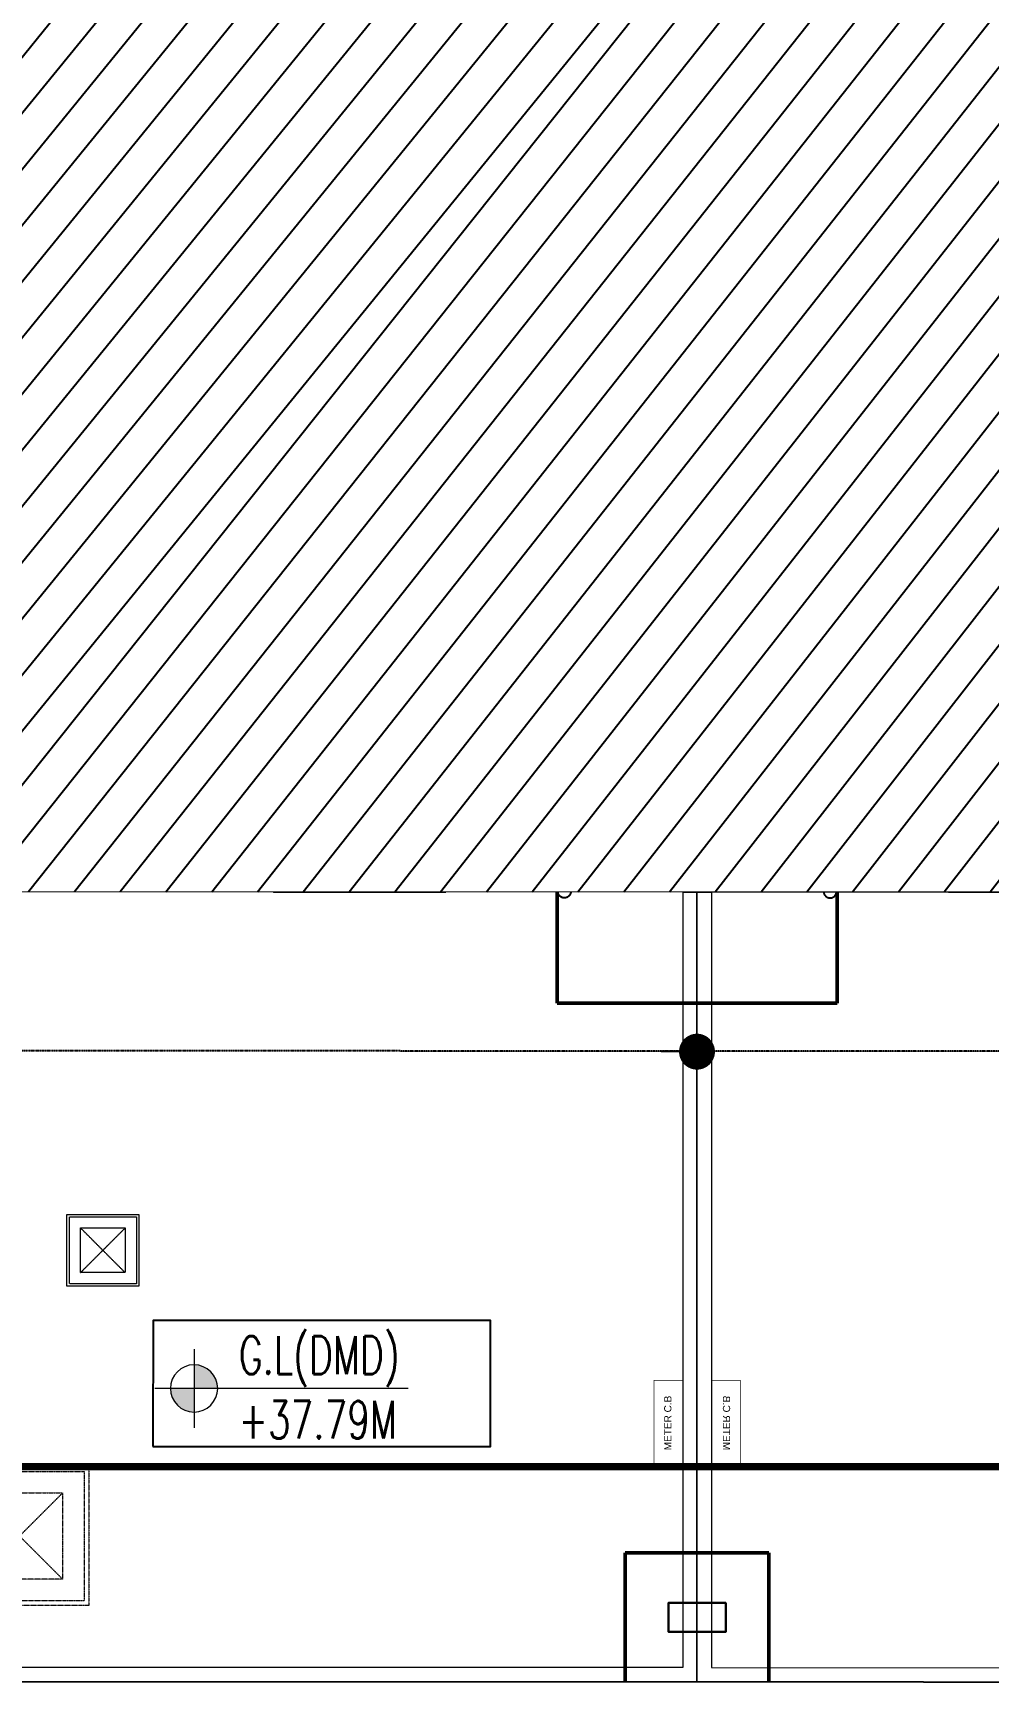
# Model space of a CAD drawing. Header units: centimetres. Extents: x -6122352 to 4157695, y -1694241 to 1947892.
# Drawn here: x 181879 to 188528, y -198788 to -187304 of the extents above; entities that cross this region are included whole.
import ezdxf
from ezdxf.enums import TextEntityAlignment as Align
from ezdxf.xclip import XClip

# ---------------------------------------------------------------- set-up
doc = ezdxf.new("R2010")
doc.units = ezdxf.units.CM
doc.header["$MEASUREMENT"] = 0
doc.header["$XCLIPFRAME"] = 2
for name, pattern in [('23585-XR-AR-END-SETTING OUT PLAN$0$HIDDEN', [0.375, 0.25, -0.125]), ('DASHED2', [0.375, 0.25, -0.125]), ('XR-AR-END-SETTING OUT PLAN$0$23261-XR-AR-SI-GF$0$HIDDEN', [0.375, 0.25, -0.125]), ('XR-AR-MID-SETTING OUT FOR MASTER$0$23585-XR-AR-MID-GROUND FLOOR$0$23261-XR-AR-SI-GF$0$HIDDEN', [0.375, 0.25, -0.125]), ('XR-AR-MID-SETTING OUT FOR MASTER$0$23585-XR-AR-MID-GROUND FLOOR$0$945-4P-1-101-GROUND FLOOR PLAN$0$XR-MIDDLE-GROUND FLOOR PLAN$0$HIDDEN2', [0.1875, 0.125, -0.0625])]:
    doc.linetypes.add(name, pattern=pattern)
doc.layers.add('08-Compound Wall-4', color=7, linetype='Continuous', lineweight=25, true_color=0xff4405)
for name, color, linetype in [('23585-XR-AR-BOUNDARY WALLS AND SETBACKS$0$setback', 7, 'XR-AR-END-SETTING OUT PLAN$0$23261-XR-AR-SI-GF$0$HIDDEN'), ('@MI-MEP', 7, 'Continuous'), ('@MI-REF LAYER', 7, 'Continuous'), ('B_TH_6', 7, 'Continuous'), ('XR-AR-MID-SETTING OUT FOR MASTER$0$23585-XR-AR-MID-GROUND FLOOR$0$A-Flor-Strs', 1, 'Continuous'), ('XR-AR-MID-SETTING OUT FOR MASTER$0$23585-XR-AR-MID-GROUND FLOOR$0$GS-HATCH-FLOOR TILE', 251, 'Continuous'), ('XREF1$0$S-LEVELS', 2, 'Continuous'), ('XREF1$0$TYPICAL NEW PROFILE', 3, 'Continuous')]:
    doc.layers.add(name, color=color, linetype=linetype)
for name, color, linetype, lineweight in [('23585-XR-AR-DAMAC PLOT LIMITS$0$1-Mid units', 41, 'Continuous', 5), ('23585-XR-AR-END-SETTING OUT PLAN$0$A-FLOR-UNDR', 8, '23585-XR-AR-END-SETTING OUT PLAN$0$HIDDEN', 5), ('23585-XR-AR-MID-ANNO-GF$0$945-4P-1-101-GROUND FLOOR PLAN$0$XR-MIDDLE-GROUND FLOOR PLAN$0$XR-MIDDLE-GROUND FLOOR PLAN$0$-DR-RW', 6, 'Continuous', 5), ('23585-XR-AR-MID-ANNO-GF$0$945-4P-1-101-GROUND FLOOR PLAN$0$XR-MIDDLE-GROUND FLOOR PLAN$0$XR-MIDDLE-GROUND FLOOR PLAN$0$S-ANNO-TXT', 3, 'Continuous', 25), ('@ Foundations', 4, 'DASHED2', 50), ('A-ANNO-TEXT', 3, 'Continuous', 25), ('XR-AR-MID-SETTING OUT FOR MASTER$0$23585-XR-AR-MID-GROUND FLOOR$0$$A-GLAZ-WNDO', 232, 'Continuous', 9), ('XR-AR-MID-SETTING OUT FOR MASTER$0$23585-XR-AR-MID-GROUND FLOOR$0$A-DOOR', 31, 'Continuous', 5), ('XR-AR-MID-SETTING OUT FOR MASTER$0$23585-XR-AR-MID-GROUND FLOOR$0$A-DOOR-FULL', 1, 'Continuous', 9), ('XR-AR-MID-SETTING OUT FOR MASTER$0$23585-XR-AR-MID-GROUND FLOOR$0$A-FLOR-OVHD', 9, 'XR-AR-MID-SETTING OUT FOR MASTER$0$23585-XR-AR-MID-GROUND FLOOR$0$23261-XR-AR-SI-GF$0$HIDDEN', 15), ('XR-AR-MID-SETTING OUT FOR MASTER$0$23585-XR-AR-MID-GROUND FLOOR$0$A-FLOR-PATT', 8, 'Continuous', 5), ('XR-AR-MID-SETTING OUT FOR MASTER$0$23585-XR-AR-MID-GROUND FLOOR$0$A-GLAZ-SILL', 8, 'Continuous', 5), ('XR-AR-MID-SETTING OUT FOR MASTER$0$23585-XR-AR-MID-GROUND FLOOR$0$A-GLAZ-WNDO', 232, 'Continuous', 9), ('XR-AR-MID-SETTING OUT FOR MASTER$0$23585-XR-AR-MID-GROUND FLOOR$0$A-WALL', 7, 'Continuous', 30), ('XR-AR-MID-SETTING OUT FOR MASTER$0$23585-XR-AR-MID-GROUND FLOOR$0$A-WALL-FNSH', 9, 'Continuous', 5), ('XR-AR-MID-SETTING OUT FOR MASTER$0$23585-XR-AR-MID-GROUND FLOOR$0$S-COLS', 51, 'Continuous', 40), ('XREF1$0$36-TAGLVL', 23, 'Continuous', 9)]:
    doc.layers.add(name, color=color, linetype=linetype, lineweight=lineweight)
doc.styles.add('23585-XR-AR-MID-ANNO-GF$0$SDC-TEXT', font='arial.ttf')
doc.styles.add('XREF1$0$DLT_TEXT', font='romans.shx', dxfattribs={"width": 0.7})

# ---------------------------------------------------------------- blocks, each defined once
blk = doc.blocks.new('23585-XR-AR-BOUNDARY WALLS AND SETBACKS')
at = {"layer": '23585-XR-AR-BOUNDARY WALLS AND SETBACKS$0$setback', "ltscale": 40, "const_width": 0.05}
blk.add_lwpolyline([(496671.3588816111, 2768910.086935761), (496656.9816435174, 2768923.260532122), (496652.8267570555, 2768918.72615671), (496648.7733982169, 2768914.302401632), (496644.7199982171, 2768909.878601632), (496640.6668023882, 2768905.455006183), (496636.6133982163, 2768901.031201632), (496632.5599982173, 2768896.607401631), (496628.5063484076, 2768892.183547273), (496624.3500695526, 2768887.647603805), (496638.7270828215, 2768874.473577055), (496642.8835524818, 2768879.009850921), (496646.9369508895, 2768883.433649182), (496650.9905757942, 2768887.857476362), (496655.0439508896, 2768892.281249183), (496659.0973737101, 2768896.704874088), (496663.1507508897, 2768901.128649183), (496667.20415089, 2768905.552449183), (496671.3588816111, 2768910.086935761)], dxfattribs=at)
blk = doc.blocks.new('A$C9d9485f6')
at = {"layer": 'A-ANNO-TEXT', "rotation": 312.4881850805905}
blk.add_blockref('23585-XR-AR-BOUNDARY WALLS AND SETBACKS', (-2377088.534775567, -1504219.252137818), dxfattribs=at)
blk = doc.blocks.new('23585-XR-AR-DAMAC PLOT LIMITS')
at = {"layer": '23585-XR-AR-DAMAC PLOT LIMITS$0$1-Mid units', "color": 251, "true_color": 0x636466}
for points in [[(496646.5614999998, 2768916.3291), (496650.6149000004, 2768920.752900001), (496668.3101000004, 2768904.539100001), (496664.2566999998, 2768900.1153)], [(496642.5081000002, 2768911.905300001), (496646.5614999998, 2768916.3291), (496664.2566999998, 2768900.1153), (496660.2033000002, 2768895.691500001)]]:
    blk.add_lwpolyline(points, close=True, dxfattribs=at)
blk = doc.blocks.new('A$Cf093b529')
at = {"layer": 'A-ANNO-TEXT'}
blk.add_blockref('23585-XR-AR-DAMAC PLOT LIMITS', (-495391.9901121984, -2768603.441896566), dxfattribs=at)
blk = doc.blocks.new('A$Cdfac6afe')
at = {"color": 1, "true_color": 0xeb0000, "const_width": 0.008}
blk.add_lwpolyline([(54.30210460536182, -0.0001132907345890999), (54.30212188418955, -23.99998516379856), (45.15206074342132, -24.00014000432566), (39.15205590939149, -24.00017810286954), (33.15205107722431, -24.00021620094776), (27.15219370182604, -24.00011918554083), (21.1521888691932, -24.00015728361905), (15.15204892121255, -24.00004792306572), (9.152044089045376, -24.00008602114394), (-0.0005602119490504265, -24.00012975861318), (0, 0), (9.152174268849194, -7.903296500444412e-05), (15.15231421589851, -0.0001883944496512413), (21.15231904899701, -0.0001502949744462967), (27.15232388256118, -0.000112197594717145), (33.15204614261165, -6.175367161631584e-05), (39.15205097524449, -2.365559339523315e-05), (45.15205580927432, 1.444295048713684e-05)], close=True, dxfattribs=at)
blk = doc.blocks.new('XR-AR-MID-SETTING OUT FOR MASTER$0$23585-XR-AR-MID-GROUND FLOOR$0$945-4P-1-101-GROUND FLOOR PLAN$0$XR-MIDDLE-CAR PARK HATCH')
at = {"layer": 'XR-AR-MID-SETTING OUT FOR MASTER$0$23585-XR-AR-MID-GROUND FLOOR$0$A-FLOR-PATT'}
blk.add_lwpolyline([(9250.002853021142, 100.0129149327577), (9249.99679574091, 5500.000000009181), (15050.00005108526, 5502.664669244065), (15050.00005108526, 100.450321876061)], close=True, dxfattribs=at)
blk = doc.blocks.new('*U130')
for points in [[(91, -5.684341886080801e-14), (41, -5.684341886080801e-14), (41, 1021), (91, 1021)], [(0, 0), (38, -5.684341886080801e-14), (38, -50), (50, -50), (50, -122.2246979483663), (0, -122.2246979483663)], [(1100, 2.842170943040401e-14), (1062, -2.842170943040401e-14), (1062, -49.99999999999997), (1050, -49.99999999999997), (1050, -122.2246979483662), (1100, -122.2246979483662)]]:
    blk.add_lwpolyline(points, close=True)
at = {"color": 8, "linetype": 'XR-AR-MID-SETTING OUT FOR MASTER$0$23585-XR-AR-MID-GROUND FLOOR$0$945-4P-1-101-GROUND FLOOR PLAN$0$XR-MIDDLE-GROUND FLOOR PLAN$0$HIDDEN2'}
blk.add_arc((41, -5.684341886080801e-14), 1021, 1.594950045944486e-15, 90, dxfattribs=at)
at = {"layer": 'XR-AR-MID-SETTING OUT FOR MASTER$0$23585-XR-AR-MID-GROUND FLOOR$0$A-GLAZ-SILL', "linetype": 'XR-AR-MID-SETTING OUT FOR MASTER$0$23585-XR-AR-MID-GROUND FLOOR$0$945-4P-1-101-GROUND FLOOR PLAN$0$XR-MIDDLE-GROUND FLOOR PLAN$0$HIDDEN2', "ltscale": 3}
blk.add_lwpolyline([(0, 0), (1100, 0), (1100, -122.2246979483662), (0, -122.2246979483662)], close=True, dxfattribs=at)
blk = doc.blocks.new('*U27')
for points in [[(91, -5.684341886080801e-14), (41, -5.684341886080801e-14), (41, 1021), (91, 1021)], [(0, 0), (38, -5.684341886080801e-14), (38, -50), (50, -50), (50, -249.9999019090924), (0, -249.9999019090924)], [(1100, 2.842170943040401e-14), (1062, -2.842170943040401e-14), (1062, -49.99999999999997), (1050, -49.99999999999997), (1050, -249.9999019090924), (1100, -249.9999019090924)]]:
    blk.add_lwpolyline(points, close=True)
at = {"color": 8, "linetype": 'XR-AR-MID-SETTING OUT FOR MASTER$0$23585-XR-AR-MID-GROUND FLOOR$0$945-4P-1-101-GROUND FLOOR PLAN$0$XR-MIDDLE-GROUND FLOOR PLAN$0$HIDDEN2'}
blk.add_arc((41, -5.684341886080801e-14), 1021, 1.594950045944486e-15, 90, dxfattribs=at)
at = {"layer": 'XR-AR-MID-SETTING OUT FOR MASTER$0$23585-XR-AR-MID-GROUND FLOOR$0$A-GLAZ-SILL', "linetype": 'XR-AR-MID-SETTING OUT FOR MASTER$0$23585-XR-AR-MID-GROUND FLOOR$0$945-4P-1-101-GROUND FLOOR PLAN$0$XR-MIDDLE-GROUND FLOOR PLAN$0$HIDDEN2', "ltscale": 3}
blk.add_lwpolyline([(0, 0), (1100, 0), (1100, -249.9999019090924), (0, -249.9999019090924)], close=True, dxfattribs=at)
blk = doc.blocks.new('XR-AR-MID-SETTING OUT FOR MASTER$0$23585-XR-AR-MID-GROUND FLOOR$0$945-4P-1-101-GROUND FLOOR PLAN$0$XR-MIDDLE-GROUND FLOOR PLAN$0$A$C69996ABC')
at = {"layer": 'XR-AR-MID-SETTING OUT FOR MASTER$0$23585-XR-AR-MID-GROUND FLOOR$0$A-FLOR-OVHD', "linetype": 'XR-AR-MID-SETTING OUT FOR MASTER$0$23585-XR-AR-MID-GROUND FLOOR$0$945-4P-1-101-GROUND FLOOR PLAN$0$XR-MIDDLE-GROUND FLOOR PLAN$0$HIDDEN2', "ltscale": 5}
for p, q in [((-1.567610912189821e-07, 0.8999993633871721), (0.09999984323878941, 0.8999992964713464)), ((-1.567610912189821e-07, 0.8999993633871721), (-1.567612066821766e-07, -6.366128229018386e-07)), ((-1.567612066821766e-07, -6.366128229018386e-07), (0.09999984323878763, -7.035294533608294e-07))]:
    blk.add_line(p, q, dxfattribs=at)
blk.add_lwpolyline([(0.09999984323878763, 0.8499993633871732), (0.2499998432387915, 0.4499993633871799), (0.1000013713221097, 0.04999936338717248)], dxfattribs=at)
at = {"layer": 'XR-AR-MID-SETTING OUT FOR MASTER$0$23585-XR-AR-MID-GROUND FLOOR$0$A-GLAZ-WNDO'}
for p, q in [((0.09999984323878763, 0.8499993633871732), (0.09999984323878763, 0.8999993633871703)), ((0.09999984323878941, 0.8999993633871721), (0.09999984323878763, -6.366128264545523e-07)), ((0.2499998432387809, 0.8499993633871732), (0.09999984323878763, 0.8499993633871732)), ((0.2499998432387809, 0.8999993633871703), (0.2499998432387809, 0.8499993633871732)), ((0.2499998432387809, 0.8499993633871732), (0.2499998432387809, 0.04999936338717248)), ((0.09999984323878763, -6.366128246781955e-07), (0.09999984323878763, 0.04999936338717248)), ((0.09999984323878763, 0.04999936338717248), (0.2499998432387809, 0.04999936338717248)), ((0.249999843238875, -6.366128388890502e-07), (0.249999843238875, 0.04999936338715827))]:
    blk.add_line(p, q, dxfattribs=at)
for points in [[(0.2499986387444419, 0.8999993968456259), (0.0999998435430971, 0.8999992964713464)], [(0.09999984323878763, -7.035294533608294e-07), (0.2499998432388448, -6.366128317836228e-07)]]:
    blk.add_lwpolyline(points, dxfattribs=at)
blk.add_lwpolyline([(0.2499998432387951, 0.8499993633871732), (0.2499998432387933, 0.04999936338717248), (0.1999998432387962, 0.04999936338717248), (0.1999998432387962, 0.8499993633871732)], close=True, dxfattribs=at)
blk = doc.blocks.new('XR-AR-MID-SETTING OUT FOR MASTER$0$23585-XR-AR-MID-GROUND FLOOR$0$945-4P-1-101-GROUND FLOOR PLAN$0$XR-MIDDLE-GROUND FLOOR PLAN$0$A$C70344426')
at = {"layer": 'XR-AR-MID-SETTING OUT FOR MASTER$0$23585-XR-AR-MID-GROUND FLOOR$0$A-GLAZ-SILL'}
blk.add_line((0.2499999770719823, 2.649999396845162), (0.2499999770722034, -6.03154830969288e-07), dxfattribs=at)
at = {"layer": 'XR-AR-MID-SETTING OUT FOR MASTER$0$23585-XR-AR-MID-GROUND FLOOR$0$A-GLAZ-WNDO'}
for p, q in [((-2.292779743839901e-08, 2.649999396845162), (-2.292779743839901e-08, 2.599999396845165)), ((-2.292779743839901e-08, 2.649999396845162), (0.2499999770719823, 2.649999396845162)), ((0.14999997707221, 2.599999396845165), (0.14999997707221, 2.649999396845162)), ((-2.292779743839901e-08, 2.599999396845165), (0.14999997707221, 2.599999396845165)), ((0.14999997707221, 2.599999396845165), (0.1499999770722091, -6.031548327456449e-07)), ((-2.29277832275443e-08, 1.799999396845166), (-2.29277832275443e-08, 1.749999396845167)), ((0.14999997707221, 1.799999396845166), (-2.29277832275443e-08, 1.799999396845166)), ((-2.29277832275443e-08, 1.749999396845167), (0.14999997707221, 1.749999396845167)), ((0.14999997707221, 1.749999396845167), (0.14999997707221, 1.799999396845166)), ((-2.29277832275443e-08, 0.8999993968451641), (-2.292778233936588e-08, 0.8499993968451669)), ((0.14999997707221, 0.8999993968451641), (-2.29277832275443e-08, 0.8999993968451641)), ((-2.292778233936588e-08, 0.8499993968451669), (0.14999997707221, 0.8499993968451669)), ((-2.292778233936588e-08, 0.8499993968451669), (-2.292778233936588e-08, 0.04999939684516619)), ((0.14999997707221, 0.8499993968451669), (0.14999997707221, 0.8999993968451641)), ((0.1499999770722091, 0.04999939684516619), (-2.292778233936588e-08, 0.04999939684516619)), ((-2.29278782626352e-08, -6.031548451801427e-07), (-2.29278782626352e-08, 0.04999939684515198)), ((0.1499999770722091, -6.03154830969288e-07), (0.1499999770722091, 0.04999939684516619)), ((0.2499999770722034, -6.03154830969288e-07), (-2.292778233936588e-08, -6.03154830969288e-07))]:
    blk.add_line(p, q, dxfattribs=at)
blk.add_lwpolyline([(0.04999997707220061, 1.799999396845166), (0.04999997707219972, 2.599999396845165), (-2.292779743839901e-08, 2.599999396845165), (-2.292779566204217e-08, 0.8999993968451641), (0.0499999770722015, 0.8999993968451641), (0.04999997707220061, 1.749999396845167)], dxfattribs=at)
blk.add_lwpolyline([(-2.292779566204217e-08, 0.8499993968451669), (-2.292779655022059e-08, 0.04999939684516619), (0.04999997707220061, 0.04999939684516619), (0.0499999770722015, 0.8499993968451669)], close=True, dxfattribs=at)
blk = doc.blocks.new('*U28')
for points in [[(0, 69.99999979828543), (38, 69.99999979828549), (38, 119.9999997982854), (50, 119.9999997982854), (50, 179.9999998655237), (0, 179.9999998655237)], [(1100, 69.9999997982854), (1062, 69.99999979828546), (1062, 119.9999997982854), (1050, 119.9999997982854), (1050, 179.9999998655236), (1100, 179.9999998655236)], [(91, 69.99999979828549), (41, 69.99999979828549), (41, -951.0000002017147), (91, -951.0000002017147)]]:
    blk.add_lwpolyline(points, close=True)
at = {"color": 8, "linetype": 'XR-AR-MID-SETTING OUT FOR MASTER$0$23585-XR-AR-MID-GROUND FLOOR$0$945-4P-1-101-GROUND FLOOR PLAN$0$XR-MIDDLE-GROUND FLOOR PLAN$0$HIDDEN2'}
blk.add_arc((41, 69.99999979828549), 1021, 270, 0, dxfattribs=at)
at = {"layer": 'XR-AR-MID-SETTING OUT FOR MASTER$0$23585-XR-AR-MID-GROUND FLOOR$0$A-GLAZ-SILL', "linetype": 'XR-AR-MID-SETTING OUT FOR MASTER$0$23585-XR-AR-MID-GROUND FLOOR$0$945-4P-1-101-GROUND FLOOR PLAN$0$XR-MIDDLE-GROUND FLOOR PLAN$0$HIDDEN2', "ltscale": 3}
blk.add_lwpolyline([(0, 69.99999979828543), (1100, 69.99999979828543), (1100, 179.9999998655236), (0, 179.9999998655236)], close=True, dxfattribs=at)
blk = doc.blocks.new('XR-AR-MID-SETTING OUT FOR MASTER$0$23585-XR-AR-MID-GROUND FLOOR$0$945-4P-1-101-GROUND FLOOR PLAN$0$XR-MIDDLE-GROUND FLOOR PLAN$0$A$C2DB306E2')
at = {"layer": 'XR-AR-MID-SETTING OUT FOR MASTER$0$23585-XR-AR-MID-GROUND FLOOR$0$A-DOOR-FULL'}
for p, q in [((0.1500002073711251, 1.24999990754791), (0.05000020737113076, 1.24999990754791)), ((0.05000020737113076, 1.24999990754791), (0.05000020737113076, 1.199999907547909)), ((0.05000020737113076, 1.199999907547909), (0.1500002073711251, 1.199999907547909)), ((0.1500002073711251, 1.199999907547909), (0.1500002073711251, 1.24999990754791)), ((2.073711318217875e-07, 0.7999999075479082), (2.073711318217875e-07, -9.245209264818754e-08)), ((2.073711318217875e-07, 0.7999999075479082), (0.04000020737113097, 0.7999999075479082)), ((0.04000020737113097, 0.7999999075479082), (0.04000020737113452, -9.245209264818754e-08)), ((0.05000020737113253, 0.3499999075479089), (0.05000020737113253, 0.3999999075479096)), ((0.05000020737113253, 0.3999999075479096), (0.1500002073711322, 0.399999907547908)), ((0.1500002073711322, 0.3499999075479073), (0.05000020737113253, 0.3499999075479089)), ((0.1500002073711322, 0.399999907547908), (0.1500002073711322, 0.3499999075479073)), ((2.073711318217875e-07, -9.245209264818754e-08), (0.04000020737113452, -9.245209264818754e-08))]:
    blk.add_line(p, q, dxfattribs=at)
at = {"layer": 'XR-AR-MID-SETTING OUT FOR MASTER$0$23585-XR-AR-MID-GROUND FLOOR$0$A-GLAZ-SILL', "linetype": 'XR-AR-MID-SETTING OUT FOR MASTER$0$23585-XR-AR-MID-GROUND FLOOR$0$945-4P-1-101-GROUND FLOOR PLAN$0$XR-MIDDLE-GROUND FLOOR PLAN$0$HIDDEN2', "ltscale": 3}
for p, q in [((0.05000020737113076, 1.199999907547909), (0.05000020737113431, 0.399999907547908)), ((0.1500002073711251, 1.199999907547909), (0.1500002073711304, 0.3999999075479083))]:
    blk.add_line(p, q, dxfattribs=at)
blk = doc.blocks.new('*U26')
at = {"color": 0, "linetype": 'ByBlock'}
blk.add_line((0, 300.373844656252), (0, 0), dxfattribs=at)
at = {"color": 0, "linetype": 'ByBlock', "const_width": 15.00000006679886}
blk.add_lwpolyline([(194.8557167125982, 187.8738441410269), (0, 300.373844656252), (-194.8557167125982, 187.8738441410269)], dxfattribs=at)
blk.add_circle((0, 0), 45.00000020605512)
blk = doc.blocks.new('XR-AR-MID-SETTING OUT FOR MASTER$0$23585-XR-AR-MID-GROUND FLOOR$0$A$C08698786')
at = {"layer": 'XR-AR-MID-SETTING OUT FOR MASTER$0$23585-XR-AR-MID-GROUND FLOOR$0$S-COLS', "color": 252, "lineweight": 30}
for points in [[(5900.001027584076, 11147.2902572155), (5900.001027584076, 9747.290257692337), (6100.001027584076, 9747.290257453918), (6100.001027584076, 11147.29025769234)], [(5900.001601219177, 6500), (5900.001601219177, 5499.999999523163), (6100.001601219177, 5500), (6100.001601219177, 6499.999999523163)], [(5799.899006843567, 549.9997372627258), (6199.899006605148, 549.9997370243073), (6199.899006843567, 349.9997375011444), (5799.899006843567, 349.9997372627258)]]:
    blk.add_lwpolyline(points, close=True, dxfattribs=at)
blk = doc.blocks.new('23585-XR-AR-END-SETTING OUT PLAN$0$MH-800')
at = {"ltscale": 5}
for p, q in [((-294.2866479934596, -650.7456844130211), (305.7133520064239, -50.74568441302017)), ((-294.2866479934596, -50.74568441302108), (305.7133520064239, -650.7456844130202))]:
    blk.add_line(p, q, dxfattribs=at)
for points in [[(-476.9225677270265, 131.8902353205449), (-476.9225677270265, -833.381604146587), (488.3492717399907, -833.381604146588), (488.3492717399907, 131.8902353205449)], [(-444.2866479934597, 99.25431558697892), (-444.2866479934596, -800.7456844130211), (455.7133520064239, -800.7456844130202), (455.7133520064241, 99.2543155869771)], [(-294.2866479934596, -50.74568441302108), (-294.2866479934596, -650.7456844130211), (305.7133520064239, -650.7456844130202), (305.7133520064239, -50.74568441302017)]]:
    blk.add_lwpolyline(points, close=True, dxfattribs=at)
blk = doc.blocks.new('XR-AR-MID-SETTING OUT FOR MASTER')
at = {"layer": '23585-XR-AR-MID-ANNO-GF$0$945-4P-1-101-GROUND FLOOR PLAN$0$XR-MIDDLE-GROUND FLOOR PLAN$0$XR-MIDDLE-GROUND FLOOR PLAN$0$-DR-RW', "ltscale": 100, "const_width": 5}
blk.add_lwpolyline([(5900.05176121055, 1500.450321767838), (5700.05176121055, 1500.450321767838), (5700.05176121055, 2100.450321767838), (5900.05176121055, 2100.450321767838)], close=True, dxfattribs=at)
at = {"layer": 'XR-AR-MID-SETTING OUT FOR MASTER$0$23585-XR-AR-MID-GROUND FLOOR$0$A-Flor-Strs', "color": 8}
for p, q in [((5900.008223325014, 5802.664086818695), (4249.995741575956, 5802.666512012482)), ((5900.008222848177, 5502.664668560028), (4249.999916404486, 5502.666511535645))]:
    blk.add_line(p, q, dxfattribs=at)
at = {"layer": 'XR-AR-MID-SETTING OUT FOR MASTER$0$23585-XR-AR-MID-GROUND FLOOR$0$A-WALL', "color": 8}
for points in [[(99.99999931454659, 19472.65428209305), (-99.99999925494194, 19472.65428256989), (-99.998236566782, 5500.00000667572), (100.0017631351948, 5500.000006198883), (99.9995484650135, 8850.141927242279), (1100.048611491919, 8850.10940027237), (1100.048611015081, 8950.109399795532), (100.03925588727, 8950.072475910187), (100.0088088810444, 10949.9982419014), (2099.951952844858, 10949.99824142456), (2099.998660355806, 9950.143901348114), (2199.988806992769, 9950.143900871277), (2200.057162195444, 11149.97698402405), (2100.075846284628, 11149.97698354721), (2100.039519578218, 11049.97698402405), (100.0088088810444, 11049.99824142456)], [(5899.999999791384, 19472.65428161621), (6099.999999731779, 19472.65428209305), (6100.001724034548, 5500.167464256287), (5900.001724511385, 5500.167624473572), (5900.00086197257, 14852.65960931778), (5500.076263397932, 14852.66031265259), (5500.0762629807, 14952.66031169891), (5900.000431150198, 14952.65961027145)], [(3400.011432737112, 12202.66620731354), (3500.05377843976, 12202.66548633575), (3500.054259866476, 11502.6662735939), (4400.00315502286, 11502.6662735939), (4400.003322631121, 11252.66687631607), (3650.009347468615, 11252.66637420654), (3650.00999417901, 11027.59896087646), (3399.999906569719, 11027.60113668442)], [(4249.99788531661, 5499.997992992401), (3049.999798089266, 5499.998546600342), (3049.999915927649, 5749.998607635498), (4000.1953599751, 5749.998309612274), (4000.194991916418, 8849.999089241028), (3300.031373769045, 8849.999089241028), (3300.03137382865, 8950.028236865997), (3399.980282574892, 8950.188519954681), (3400.07691988349, 9927.598960876465), (3649.996516317129, 9927.59895992279), (3650.010299950838, 9100.016639709473), (4249.999546438456, 9099.986570835114)], [(2100.104106515646, 8950.142809391022), (2099.943570882082, 9050.155592918396), (2199.988806694746, 9050.153767585754), (2199.989685982466, 8950.146322250366), (2300.031373292208, 8950.151598453522), (2300.031373888254, 8850.08178806305), (2000.048611432314, 8850.14280796051), (2000.048610955477, 8950.14280796051)]]:
    blk.add_lwpolyline(points, close=True, dxfattribs=at)
for points in [[(5700.000849276781, 12002.66818761826), (5900.010024160147, 12002.66818761826), (5900.010264188051, 12102.67056417465), (5300.001914769411, 12102.66581106186), (5300.002845078707, 11502.66761207581), (5300.003155499697, 11502.66747426987), (5300.003322392702, 11252.66747808456), (5900.008223563433, 11252.66787910461), (5900.008823722601, 11502.66700792313), (5400.002380043268, 11502.66700792313), (5400.002380281687, 12002.66818714142), (5700.000849276781, 12002.66818761826)], [(2100.039519578218, 11049.97698402405), (2100.039519578218, 10949.99824142456)]]:
    blk.add_lwpolyline(points, dxfattribs=at)
at = {"layer": 'XR-AR-MID-SETTING OUT FOR MASTER$0$23585-XR-AR-MID-GROUND FLOOR$0$A-WALL-FNSH', "color": 8}
for points in [[(2080.02239587903, 10929.99824142456), (119.995479375124, 10929.99824142456), (119.9793129861355, 8972.785739421844), (1100.04861047864, 8972.787498474121), (1100.048610597849, 8952.787498474121)], [(2099.966006189585, 9949.988984107971), (2079.984055787325, 9949.990225315094), (2080.02239587903, 10929.99824142456)]]:
    blk.add_lwpolyline(points, dxfattribs=at)
at = {"layer": '08-Compound Wall-4', "ltscale": 100}
blk.add_blockref('XR-AR-MID-SETTING OUT FOR MASTER$0$23585-XR-AR-MID-GROUND FLOOR$0$945-4P-1-101-GROUND FLOOR PLAN$0$XR-MIDDLE-CAR PARK HATCH', (-9150.000085264444, 0.1875896453857422), dxfattribs=at)
at = {"layer": '23585-XR-AR-END-SETTING OUT PLAN$0$A-FLOR-UNDR', "color": 8, "ltscale": 100, "xscale": -0.5182770836547854, "yscale": 0.5182770836547854, "zscale": 0.5182770836547854, "rotation": 270.0000009865863}
blk.add_blockref('23585-XR-AR-END-SETTING OUT PLAN$0$MH-800', (2044.600959901667, 3001.106258045715, -0.002995261741824737), dxfattribs=at)
at = {"layer": '23585-XR-AR-END-SETTING OUT PLAN$0$A-FLOR-UNDR', "color": 8, "ltscale": 100, "xscale": -1, "rotation": 270.0000009865863}
blk.add_blockref('23585-XR-AR-END-SETTING OUT PLAN$0$MH-800', (1633.529236924, 1009.498782204852), dxfattribs=at)
at = {"layer": 'XR-AR-MID-SETTING OUT FOR MASTER$0$23585-XR-AR-MID-GROUND FLOOR$0$$A-GLAZ-WNDO', "color": 8}
for name, p, xscale, yscale, zscale, rotation in [('XR-AR-MID-SETTING OUT FOR MASTER$0$23585-XR-AR-MID-GROUND FLOOR$0$945-4P-1-101-GROUND FLOOR PLAN$0$XR-MIDDLE-GROUND FLOOR PLAN$0$A$C69996ABC', (5300.002552062273, 11252.66763496399), 1000.000000000049, 1000.000000000049, 1000.000000000049, 90), ('XR-AR-MID-SETTING OUT FOR MASTER$0$23585-XR-AR-MID-GROUND FLOOR$0$945-4P-1-101-GROUND FLOOR PLAN$0$XR-MIDDLE-GROUND FLOOR PLAN$0$A$C70344426', (400.0005185902119, 5499.999113082886), -1000.000000000001, 1000.000000000001, 1000.000000000001, 270)]:
    blk.add_blockref(name, p, dxfattribs=dict(at, xscale=xscale, yscale=yscale, zscale=zscale, rotation=rotation))
at = {"layer": 'XR-AR-MID-SETTING OUT FOR MASTER$0$23585-XR-AR-MID-GROUND FLOOR$0$A-DOOR', "color": 8, "xscale": -1000.000000000001, "yscale": 1000.000000000001, "zscale": 1000.000000000001, "rotation": 270}
blk.add_blockref('XR-AR-MID-SETTING OUT FOR MASTER$0$23585-XR-AR-MID-GROUND FLOOR$0$945-4P-1-101-GROUND FLOOR PLAN$0$XR-MIDDLE-GROUND FLOOR PLAN$0$A$C2DB306E2', (750.048703700304, 8800.109192848206), dxfattribs=at)
at = {"layer": 'XR-AR-MID-SETTING OUT FOR MASTER$0$23585-XR-AR-MID-GROUND FLOOR$0$A-DOOR-FULL', "color": 8, "xscale": 0.8181820445283869, "yscale": 0.8181820445283869, "zscale": 0.8181820445283869, "rotation": 90}
for p in [(2100.065477222204, 11149.97698354721), (2099.986753255129, 9050.14365196228)]:
    blk.add_blockref('*U130', p, dxfattribs=at)
at = {"layer": 'XR-AR-MID-SETTING OUT FOR MASTER$0$23585-XR-AR-MID-GROUND FLOOR$0$A-DOOR-FULL', "color": 8, "rotation": 90}
blk.add_blockref('*U27', (3399.986430436373, 9927.598960399628), dxfattribs=at)
at = {"layer": 'XR-AR-MID-SETTING OUT FOR MASTER$0$23585-XR-AR-MID-GROUND FLOOR$0$A-DOOR-FULL', "color": 8, "xscale": -0.909090909090913, "yscale": 0.909090909090913, "zscale": 0.909090909090913}
blk.add_blockref('*U28', (3300.031373530626, 8786.391873836517), dxfattribs=at)
at = {"layer": 'XR-AR-MID-SETTING OUT FOR MASTER$0$23585-XR-AR-MID-GROUND FLOOR$0$A-Flor-Strs', "color": 8}
blk.add_blockref('*U26', (5075.001124709845, 5502.291454792023), dxfattribs=at)
at = {"layer": 'XR-AR-MID-SETTING OUT FOR MASTER$0$23585-XR-AR-MID-GROUND FLOOR$0$GS-HATCH-FLOOR TILE', "color": 8}
blk.add_blockref('XR-AR-MID-SETTING OUT FOR MASTER$0$23585-XR-AR-MID-GROUND FLOOR$0$A$C08698786', (-1.490116119384766e-07, 0), dxfattribs=at)
at = {"layer": '23585-XR-AR-MID-ANNO-GF$0$945-4P-1-101-GROUND FLOOR PLAN$0$XR-MIDDLE-GROUND FLOOR PLAN$0$XR-MIDDLE-GROUND FLOOR PLAN$0$S-ANNO-TXT', "color": 3, "style": '23585-XR-AR-MID-ANNO-GF$0$SDC-TEXT'}
blk.add_text('METER C.B', height=50, rotation=90, dxfattribs=at).set_placement((5795.544322382313, 1802.866097628541), align=Align.MIDDLE)
blk = doc.blocks.new('MID UNIT')
at = {"xscale": 0.001, "yscale": 0.001, "zscale": 0.001}
blk.add_blockref('XR-AR-MID-SETTING OUT FOR MASTER', (0, 0), dxfattribs=at)
blk = doc.blocks.new('TH_6')
at = {"xscale": -1}
blk.add_blockref('MID UNIT', (495838.3053798437, 2769163.996563952), dxfattribs=at)
blk.add_blockref('MID UNIT', (495826.3053798391, 2769163.996563952))
blk = doc.blocks.new('23585-XR-AR-MALDIVE-3$0$TH_6')
at = {"layer": 'B_TH_6', "xscale": 1.000019685734281, "yscale": 1.000019685734281, "zscale": 1.000019685734281}
blk.add_blockref('TH_6', (-9.760182827245444, -54.51303543616086), dxfattribs=at)
at = {"layer": '@ Foundations', "linetype": 'DASHED2', "ltscale": 25}
for points in [[(495833.480298073, 2769173.169100346), (495833.4802980726, 2769176.119100345), (495831.1302980729, 2769176.119100345), (495831.1302980729, 2769173.169100345)], [(495833.2802980728, 2769168.721900346), (495833.2802980728, 2769171.271900346), (495831.3302980727, 2769171.271900346), (495831.3302980727, 2769168.721900346)]]:
    blk.add_lwpolyline(points, close=True, dxfattribs=at)
at = {"layer": '@ Foundations', "linetype": 'DASHED2', "ltscale": 25, "elevation": -5.795124248494133e-09}
blk.add_lwpolyline([(495832.8060058411, 2769164.896139615), (495831.8051954848, 2769164.896139615), (495831.8048168952, 2769163.996139614), (495832.805627252, 2769163.996139614)], close=True, dxfattribs=at)
blk = doc.blocks.new('XREF1$0$LVL  ATTR')
at = {"color": 7}
blk.add_wipeout([(-0.33727806633866564, 0.38352486299273547), (1.8973092599409713, 0.38352486299273547), (1.8973092599409713, -0.45047952129880775), (-0.33727806633866564, -0.4504795212988073)], dxfattribs=at)
at = {"layer": 'XREF1$0$36-TAGLVL', "extrusion": (-4.888139810645865e-07, 1.406522031717416e-17, 0.9999999999998805)}
h = blk.add_hatch(color=252, dxfattribs=at)
h.paths.add_polyline_path([(-0.06536514837319736, 0.1562500046566129, 0.4142135623730951), (-0.2216151483731973, 4.656612873077392e-09), (-0.06536514837319736, 4.656612873077392e-09)])
h.paths.add_polyline_path([(0.09088485162680264, 4.656612873077392e-09), (-0.06536514837319736, 4.656612873077392e-09), (-0.06536514837319736, -0.1562499953433871, 0.4142135623730951)])
at = {"layer": 'XREF1$0$36-TAGLVL', "extrusion": (-4.888139810645865e-07, 1.406522031717408e-17, 0.9999999999998805)}
for p, q in [((-0.06536515014719235, -0.2604166821887048), (-0.06536515014719235, 0.2604166511446238)), ((1.351057254982072, -1.396983861923218e-08, 5.262988010916589e-07), (-0.3253053234689158, -1.396983861923218e-08, -1.018362459642307e-07))]:
    blk.add_line(p, q, dxfattribs=at)
blk.add_circle((-0.06536514830387681, -4.494034574497252e-25, 3.195139836529895e-08), 0.15625, dxfattribs=at)
at = {"layer": 'XREF1$0$S-LEVELS', "color": 1}
blk.add_lwpolyline([(-0.3372780663386656, 0.3835248629927364), (1.897309259940972, 0.3835248629927364), (1.897309259940972, -0.4504795212988069), (-0.3372780663386656, -0.4504795212988069)], close=True, dxfattribs=at)
at = {"layer": 'XREF1$0$TYPICAL NEW PROFILE', "color": 3, "style": 'XREF1$0$DLT_TEXT', "width": 0.7}
for tag, p in [('+0.00M', (0.2413431143818681, 0.067100426539497, -0.0001437184612911057)), ('S.S.L', (0.2413431143818681, -0.3452672204089993, -0.0001437184612911057))]:
    blk.add_attdef(tag, p, '', height=0.2500000000000001, dxfattribs=at)
blk = doc.blocks.new('_Dot')
at = {"color": 0, "linetype": 'ByBlock', "lineweight": -2}
blk.add_line((-0.5, 0), (-1, 0), dxfattribs=at)
at = {"color": 0, "linetype": 'ByBlock', "const_width": 0.5}
blk.add_lwpolyline([(-0.25, 0, 1), (0.25, 0, 1)], format="xyb", close=True, dxfattribs=at)
blk = doc.blocks.new('A$C501b3e2d')
at = {"color": 1, "true_color": 0xeb0000, "const_width": 0.008}
blk.add_lwpolyline([(54.30210460536182, -0.0001132907345890999), (54.30212188372388, -23.99998516403139), (45.15206074342132, -24.00014000432566), (39.15205590939149, -24.00017810286954), (33.15205107722431, -24.00021620094776), (27.15219370182604, -24.00011918554083), (21.1521888691932, -24.00015728361905), (15.15204892121255, -24.00004792306572), (9.152044089045376, -24.00008602114394), (-0.0005602119490504265, -24.00012975838035), (0, 0), (9.152174268383533, -7.903296500444412e-05), (15.15231421543285, -0.0001883944496512413), (21.15231904899701, -0.0001502949744462967), (27.15232388209552, -0.0001121978275477886), (33.15204614261165, -6.175367161631584e-05), (39.15205097524449, -2.365559339523315e-05), (45.15205580927432, 1.444295048713684e-05)], close=True, dxfattribs=at)

msp = doc.modelspace()

# ---------------------------------------------------------------- block references
at = {"layer": '@MI-MEP', "color": 10, "xscale": 1000, "yscale": 1000, "zscale": 1000, "rotation": 359.9900285576007}
msp.add_blockref('A$Cdfac6afe', (147354.1462922904, -174774.3753157409), dxfattribs=at)
at = {"layer": '@MI-REF LAYER', "xscale": 1000, "yscale": 1000, "zscale": 1000}
msp.add_blockref('A$C9d9485f6', (-23958.95045533385, 48155.57226163784), dxfattribs=at)
at = {"layer": '@MI-REF LAYER', "xscale": 1000, "yscale": 1000, "zscale": 1000, "rotation": 312.4882903633292}
msp.add_blockref('A$Cf093b529', (-891608.7329339073, 539022.7201118186), dxfattribs=at)

# ---------------------------------------------------------------- next in the draw order: block references
at = {"layer": '@MI-REF LAYER'}
ref = msp.add_blockref('23585-XR-AR-MALDIVE-3$0$TH_6', (-496138576.6226714, -2769274498.800779), dxfattribs=dict(at, xscale=1000, yscale=1000, zscale=1000, rotation=359.9898040391973))
XClip(ref).set_block_clipping_path([(495847.3922300867, 2769163.9971941216), (495847.39543188945, 2769187.936311596), (495838.31676110416, 2769187.8964212337), (495832.31675830134, 2769187.8963837423), (495826.3167534692, 2769187.8963462515), (495820.31703141355, 2769187.8962964136), (495814.31702637416, 2769187.896258923), (495808.3170215406, 2769187.8962214305), (495802.31687913626, 2769187.896331399), (495793.3616038712, 2769187.9364081295), (495793.3508954707, 2769163.997079878)])

# ---------------------------------------------------------------- next in the draw order: linework, layer by layer
at = {"layer": '@MI-REF LAYER', "linetype": 'DASHED2', "extrusion": (2.533913988623891e-12, 6.924064542427561e-09, 1), "elevation": 20.83253018169306}
msp.add_lwpolyline([(192502.7141072906, -194390.5605909214), (176477.704150072, -194387.7105645614), (175922.0047015416, -193650.1040776286)], dxfattribs=at)

# ---------------------------------------------------------------- next in the draw order: block references
at = {"layer": '@MI-REF LAYER', "extrusion": (1.612682260503885e-12, 6.924064818275361e-09, 1), "xscale": 250, "yscale": 250, "zscale": 250, "rotation": 359.9417982418385}
msp.add_blockref('_Dot', (186501.9923158913, -194393.8508596028, 20.83253001380745), dxfattribs=at)
at = {"layer": '@MI-REF LAYER', "color": 7}
ref = msp.add_blockref('XREF1$0$LVL  ATTR', (183069.5936224867, -196737.7899215894, -1.028711233886739e-09), dxfattribs=dict(at, xscale=-1051.480567989675, yscale=1051.480567989676, zscale=1051.480567989675, rotation=179.9900720295695))
ref.add_attrib('S.S.L', 'G.L(DMD)', (183312.6573128228, -196637.6604062501, -0.1511171703383116), dxfattribs={"layer": 'XREF1$0$TYPICAL NEW PROFILE', "color": 3, "height": 262.8701419974187, "rotation": 359.9900753206326, "style": 'XREF1$0$DLT_TEXT', "width": 0.7})
ref.add_attrib('+0.00M', '+37.79M ', (183310.353950356, -197086.9950052521, -0.1511171703383116), dxfattribs={"layer": 'XREF1$0$TYPICAL NEW PROFILE', "color": 3, "height": 262.8701419974187, "rotation": 359.9900753206326, "style": 'XREF1$0$DLT_TEXT', "width": 0.7})

# ---------------------------------------------------------------- next in the draw order: wipeouts: each hides what was drawn before it
at = {"color": 10}
msp.add_wipeout([(198652.9756713558, -193283.0341741783), (198655.56038286825, -179009.48125989918), (192407.0320688614, -179008.3531483149), (192405.5177468357, -179309.00614102208), (156604.56268152504, -179302.67270204728), (156604.66468535212, -179001.99820904477), (150354.3761512051, -179001.05638164657), (150352.22660348756, -193274.43890615515), (198652.96948456284, -193283.03417292034)], dxfattribs=at).dxf.layer = '@MI-REF LAYER'

# ---------------------------------------------------------------- next in the draw order: hatches: boundary and pattern name
at = {"layer": '@MI-REF LAYER', "transparency": 33554508}
h = msp.add_hatch(dxfattribs=at)
h.set_pattern_fill('ANSI31', color=256, scale=1999.999998458916, angle=186.7223562192661)
h.set_pattern_definition([(231.7223562192661, (2377468138.012326, 1503811052.832294), (196.2545353839104, -154.8681931350905), [])])
h.paths.add_polyline_path([(198652.9704295214, -193283.0341727923), (198655.5603827885, -179009.481259977), (192405.4366738899, -179009.8144404655), (192405.5177432849, -179308.9928290312), (156604.3118226964, -179302.62190096), (156604.3653194829, -179001.9981077398), (150354.376177097, -179000.8859239218), (150352.2253604671, -193274.4389058782)])

# ---------------------------------------------------------------- next in the draw order: linework, layer by layer
at = {"layer": '@MI-REF LAYER', "const_width": 5.000000000000001}
msp.add_lwpolyline([(198652.9704295214, -193283.0341727923), (198655.5603827885, -179009.481259977), (192405.4366738899, -179009.8144404655), (192405.5177432849, -179308.9928290312), (156604.3118226964, -179302.62190096), (156604.3653194829, -179001.9981077398), (150354.376177097, -179000.8859239218), (150352.2253604671, -193274.4389058782)], close=True, dxfattribs=at)

# ---------------------------------------------------------------- next in the draw order: block references
at = {"layer": '@MI-REF LAYER', "color": 10, "xscale": 1000, "yscale": 1000, "zscale": 1000, "rotation": 359.9897739949772}
msp.add_blockref('A$C501b3e2d', (147354.1464955246, -174773.3596860128), dxfattribs=at)

doc.saveas('drawing.dxf')
